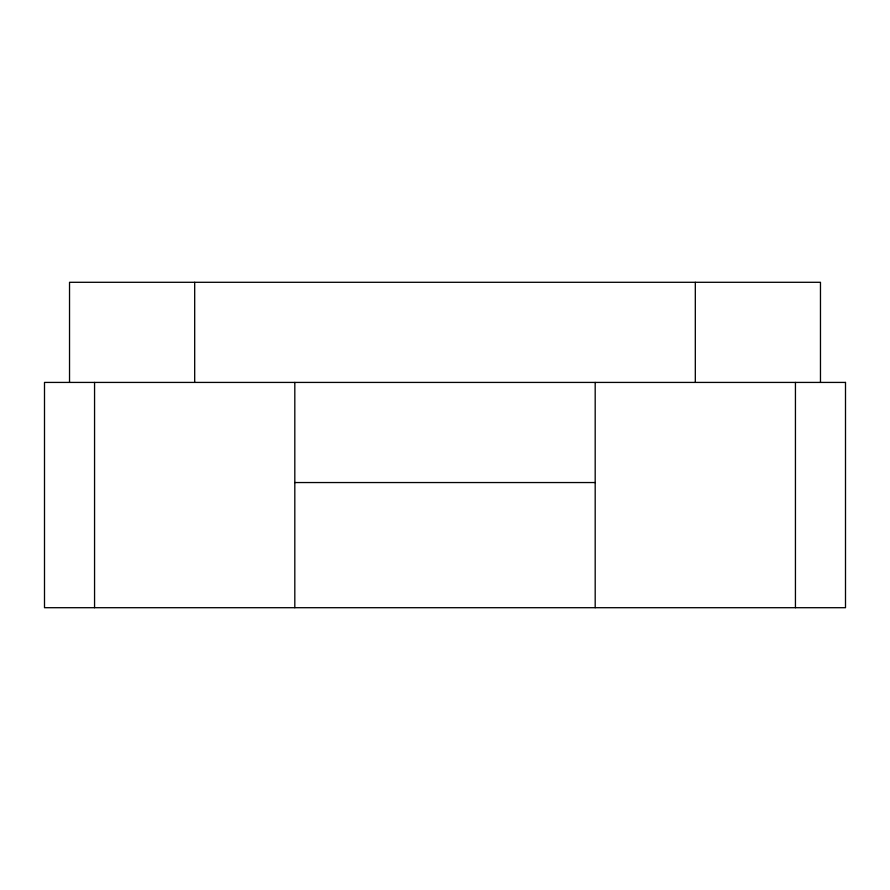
<?xml version="1.0" encoding="UTF-8"?>
<svg xmlns="http://www.w3.org/2000/svg" width="890" height="890" viewBox="0 0 890 890"><rect width="100%" height="100%" fill="white"/><g stroke="black" fill="none" stroke-linecap="round" stroke-linejoin="round"><path stroke-width="1.33" d="M294.812 482.547L595.188 482.547M820.469 382.422L820.469 282.297L69.531 282.297L69.531 382.422M795.438 382.422L795.438 607.703M695.312 282.297L695.312 382.422M595.188 382.422L595.188 607.703M294.812 382.422L294.812 607.703M194.688 282.297L194.688 382.422M94.562 382.422L94.562 607.703M845.5 382.422L44.5 382.422L44.5 607.703L845.5 607.703L845.5 382.422"/></g></svg>
